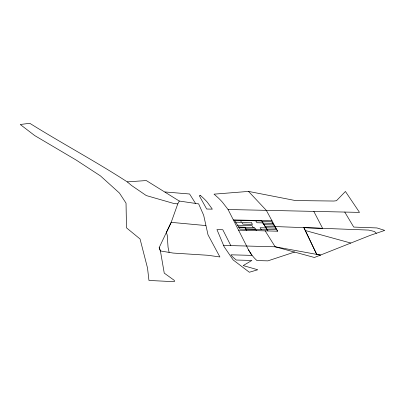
<?xml version="1.0" encoding="UTF-8"?>
<svg xmlns="http://www.w3.org/2000/svg" width="405" height="405" viewBox="0 0 405 405"><rect width="100%" height="100%" fill="white"/><g stroke="black" fill="none" stroke-linecap="round" stroke-linejoin="round"><path stroke-width="0.61" d="M179.288 201.047L177.78 203.882L171.188 222.35L166.379 232.505L167.219 235.097L168.055 247.242L169.113 252.401L173.102 253.064L207.912 255.277L219.9 256.962L208.013 234.814L203.669 215.242L198.652 203.887L179.288 201.047L146.281 180.554L127.261 181.885C95.433 161.266 61.95 143.375 29.778 123.302L20.25 124.497L34.734 135.589L76.16 160.051L100.44 175.891L119.445 193.053L126.031 203.138L126.497 227.848L140.044 238.965L147.526 268.049L148.949 280.452L174.307 281.698L174.317 280.392L164.243 273.117L160.415 250.943L159.185 247.612M344.761 212.073L353.727 227.073L376.974 227.949L384.75 230.41L370.236 235.356L314.407 257.489L275.167 246.792L223.595 245.41L216.948 229.6L222.801 229.751L230.825 245.602M294.526 252.072L267.887 260.861L256.983 260.577C252.442 256.583 249.07 251.535 246.61 246.027L228.066 209.512L222.477 202.262A227.453 69.154 5.6 0 0 218.189 197.817L214.037 194.157L248.523 191.413L295.432 200.561L333.872 201.037L336.474 200.723L345.419 191.469L359.518 212.387L228.066 209.512M233.326 219.905L271.988 220.801M235.654 222.168L241.547 222.325L240.342 220.396M262.86 222.887L256.962 222.73L255.757 220.806M263.093 223.13L272.727 223.383M264.07 224.694L273.704 224.947M237.568 225.22L252.016 225.605L253.196 227.478M265.052 226.258L274.686 226.511M238.742 227.099L254.472 227.514L256.431 230.642M266.029 227.823L275.663 228.076M238.788 227.175L244.686 227.327L245.891 229.255M265.994 227.893L260.101 227.737L261.306 229.665M245.815 228.825L255.449 229.078M267.011 229.387L276.645 229.64M238.545 230.172L277.627 231.204L266.348 210.387L248.523 191.413M275.101 226.552L322.618 228.344L313.824 211.405M265.189 230.875L275.167 246.792L320.482 255.074L316.725 254.386L303.907 227.635L368.702 230.081L374.458 231.498L376.367 233.26M165.007 191.96L189.591 193.995L195.544 203.431M177.78 203.882L174.049 203.548L146.281 195.564L131.595 185.52L127.261 181.885M205.846 225.57L171.188 222.35L159.18 247.612L160.415 250.943L169.113 252.401M305.284 230.521L350.745 243.03M248.518 249.87L251.966 255.373L230.966 254.816L232.445 256.709L236.257 260.035L251.88 260.445L243.202 265.579L257.757 269.77L249.348 272.241L233.159 259.949L224.183 246.787L223.595 245.41M277.627 231.204L271.745 221.819L262.111 221.565L267.994 230.951M244.838 227.261L246.797 230.389M303.907 227.635L316.725 254.386M200.465 195.514L199.26 195.655L206.672 209.02L212.331 209.152L207.37 202.262A213.253 64.835 5.6 0 0 202.49 197.296L200.465 195.514M261.65 220.958L234.444 220.239L239.998 229.098L267.204 229.822L261.65 220.958M251.53 222.821L241.896 222.568L242.878 224.132L252.512 224.385L251.53 222.821"/></g></svg>
